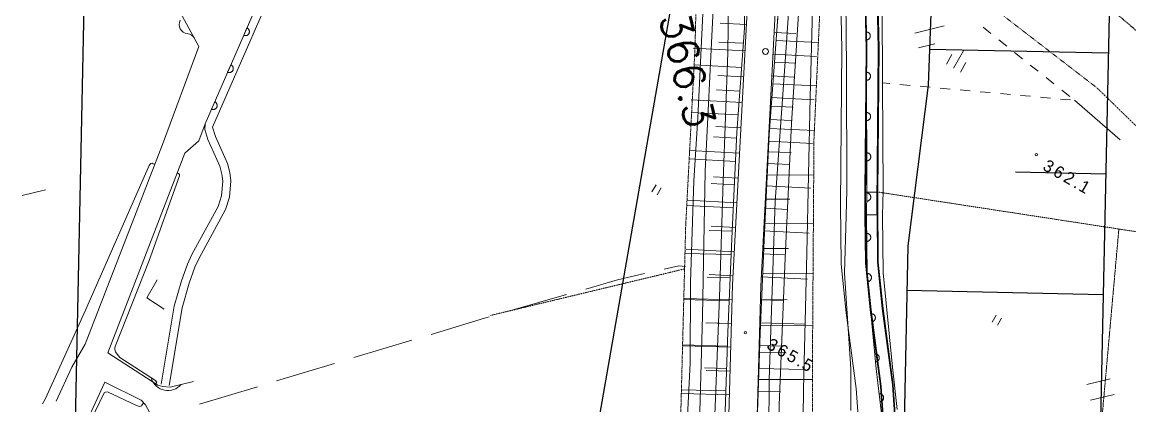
# Model space of a CAD drawing. Header units: millimetres. Extents: x 432273 to 1023813, y 170116 to 705940.
# Drawn here: x 441069 to 578382, y 315685 to 363319 of the extents above; entities that cross this region are included whole.
import ezdxf

# ---------------------------------------------------------------- set-up
doc = ezdxf.new("R2010")
doc.units = ezdxf.units.MM
doc.header["$LTSCALE"] = 100
for name, pattern in [('561019', [1, 0.5, -0.5]), ('56301', [0.5, 0.25, -0.25]), ('56302', [2, 1.5, -0.5])]:
    doc.linetypes.add(name, pattern=pattern)
doc.layers.get('Defpoints').update_dxf_attribs({"color": 153})
for name, color, linetype, lineweight in [('D-BGD', 7, 'Continuous', 13), ('D-BYP-STR2', 6, 'Continuous', 25), ('●予備設計_LP横断', 7, 'Continuous', 13)]:
    doc.layers.add(name, color=color, linetype=linetype, lineweight=lineweight)
doc.styles.add('BIGFONT', font='txt', dxfattribs={"height": 0.2, "bigfont": 'BIGFONT'})
doc.styles.add('Style-WORKING', font='WORKING.shx')
doc.linetypes.add('56111', pattern='A,1.25,[30,dgnlstyle-dm500.shx,S=0.004,R=0,X=0,Y=0],1.25', length=2.5)

# ---------------------------------------------------------------- blocks, each defined once
blk = doc.blocks.new('M6311')
at = {"layer": '●予備設計_LP横断', "linetype": 'Continuous', "lineweight": 9}
for p, q in [((-0.75, -1), (-0.75, 0)), ((0, -1), (0, 0))]:
    blk.add_line(p, q, dxfattribs=at)
blk = doc.blocks.new('M6334')
at = {"layer": '●予備設計_LP横断', "linetype": 'Continuous', "lineweight": 9}
for p, q in [((-1, -1.25), (-1, 0.15)), ((0, -1.25), (0, 1.25)), ((1, -1.25), (1, 0.15))]:
    blk.add_line(p, q, dxfattribs=at)
blk = doc.blocks.new('M7312')
at = {"layer": '●予備設計_LP横断', "linetype": 'Continuous', "lineweight": 20}
blk.add_circle((0, 0), 0.15, dxfattribs=at)
blk = doc.blocks.new('21311212131313131')
at = {"layer": 'D-BGD', "linetype": '56302'}
for p, q in [((2702908.9704, -1376395.0286), (2657800.9312, -1431775.2197)), ((2725168.9311, -1414699.2398), (2699169.4624, -1412924.5003))]:
    blk.add_line(p, q, dxfattribs=at)
at = {"layer": 'D-BGD', "linetype": '56301'}
for p, q in [((2700135.754, -1405628.261), (2695201.8269, -1442890.1498)), ((2705239.8188, -1466645.3151), (2711520.2934, -1490583.6507))]:
    blk.add_line(p, q, dxfattribs=at)
at = {"layer": 'D-BGD', "linetype": 'Continuous'}
for p, q in [((2683307.5115, -1418750.345, 362609.9804), (2688098.7825, -1412980.303, 362664.9804)), ((2718537.2699, -1416496.5438), (2717766.7532, -1413597.4308)), ((2720469.5872, -1415982.2534), (2719699.0704, -1413083.1404)), ((2682082.5571, -1420350.7157, 362585.9804), (2682842.7354, -1419357.7782, 362600.9804)), ((2683274.2912, -1419233.7758, 362621.9804), (2683187.1526, -1420480.0164, 362652.9804)), ((2680563.5579, -1422336.1936, 362556.9804), (2681323.7362, -1421343.2562, 362571.9804)), ((2683099.5339, -1421727.1342, 362683.9804), (2683013.2725, -1422973.855, 362714.9804)), ((2679044.5587, -1424321.6716, 362527.9804), (2679803.8598, -1423328.2539, 362542.9804)), ((2682926.1339, -1424220.0957, 362745.9804), (2682838.9953, -1425466.3363, 362776.9804)), ((2677524.6824, -1426306.6694, 362498.9804), (2678284.8606, -1425313.7319, 362512.9804)), ((2676006.1633, -1428291.2702, 362468.9804), (2676765.8614, -1427299.2099, 362483.9804)), ((2682752.7339, -1426713.0571, 362808.9804), (2682665.1152, -1427960.1749, 362839.9804)), ((2674487.1641, -1430276.7481, 362439.9804), (2675245.9851, -1429284.2076, 362454.9804)), ((2682577.9766, -1429206.4155, 362870.9804), (2682491.7152, -1430453.1364, 362901.9804)), ((2682404.5766, -1431699.377, 362932.9804), (2682317.438, -1432945.6176, 362963.9804)), ((2682230.6964, -1434193.2156, 362994.9804), (2682143.5579, -1435439.4562, 363025.9804)), ((2675374.1916, -1438723.2278), (2674412.7631, -1435098.2818)), ((2677187.5418, -1438242.9938), (2676649.1385, -1436213.1134)), ((2682056.4193, -1436685.6968, 363056.9804), (2681970.1579, -1437932.4177, 363087.9804)), ((2681883.0193, -1439178.6583, 363118.9804), (2681795.4006, -1440425.7761, 363149.9804)), ((2681709.1392, -1441672.4969, 363181.9804), (2681641.4369, -1442577.1058, 363219.9804)), ((2695251.4187, -1444490.5511), (2695201.8269, -1442890.1498)), ((2698042.6291, -1442832.1565), (2698074.3447, -1444431.8921)), ((2695251.4187, -1444490.5511), (2698074.3447, -1444431.8921)), ((2676664.8359, -1455908.4244), (2676794.8335, -1450645.9327)), ((2678367.5992, -1456221.0043), (2678537.0438, -1450830.1801)), ((2682065.0517, -1456185.068), (2682198.5857, -1450779.4198)), ((2683762.3931, -1456404.0225), (2683936.6397, -1451004.4266)), ((2687612.1706, -1456469.2371), (2687749.3371, -1450916.5383)), ((2689184.3341, -1456579.1012), (2689365.047, -1451126.0433)), ((2693370.0004, -1456640.987), (2693289.5157, -1450880.9689)), ((2694709.2295, -1456753.539), (2694888.4692, -1451219.8721)), ((2699372.8407, -1456801.5398), (2699288.9412, -1450797.1389)), ((2700309.932, -1456935.2754), (2700497.3024, -1451303.456)), ((2705609.9085, -1456948.2248), (2705522.7422, -1450710.034)), ((2712085.0014, -1457095.7449), (2711994.5103, -1450619.6039)), ((2718782.1876, -1457183.9378), (2718643.567, -1450487.5546)), ((2706008.7868, -1457125.1424), (2706199.4861, -1451403.9424)), ((2711725.3763, -1457199.3139), (2711767.5987, -1451499.4355)), ((2717394.1379, -1457235.9022), (2717430.7262, -1451567.1406)), ((2675667.8013, -1456133.8811), (2675758.8943, -1453447.6567)), ((2679364.9438, -1456046.7462), (2679430.8267, -1453379.7112)), ((2681062.5952, -1456316.8992), (2681149.7185, -1453617.1013)), ((2684838.6112, -1456327.1526), (2684906.2863, -1453587.5658)), ((2686462.1911, -1456491.1457), (2686554.1162, -1453782.5762)), ((2690490.7399, -1456563.9779), (2690505.2559, -1453726.9328)), ((2691942.396, -1456663.9191), (2692022.412, -1453914.6289)), ((2696371.4206, -1456721.2634), (2696330.3245, -1453780.1586)), ((2697498.4081, -1456843.9911), (2697588.8602, -1454054.8124)), ((2702491.3178, -1456877.1749), (2702448.6082, -1453814.2344)), ((2708847.455, -1457021.9849), (2708803.0406, -1453843.4019)), ((2715433.5033, -1457145.1515), (2715376.3166, -1453846.7103)), ((2675409.1845, -1455844.0996), (2662176.6575, -1455055.018)), ((2703152.5726, -1457032.1938), (2703244.6891, -1454198.3247)), ((2708875.4371, -1457178.2027), (2708892.5786, -1454314.6899)), ((2714566.5439, -1457215.6232), (2714582.8532, -1454374.4556)), ((2720221.7319, -1457256.1812), (2720242.0109, -1454428.5872)), ((2674768.6372, -1459608.9785), (2674660.7088, -1462867.4061)), ((2677075.9456, -1459934.2036), (2677023.8338, -1462964.3054)), ((2678018.2931, -1459712.105), (2677813.7046, -1466166.7265)), ((2680091.0809, -1460088.8146), (2679905.5413, -1465989.4934)), ((2681240.8019, -1459823.1709), (2681135.3702, -1463014.5629)), ((2683039.0053, -1460239.9792), (2682947.1539, -1463161.1121)), ((2684436.9959, -1459919.831), (2684232.5987, -1466249.153)), ((2685986.9297, -1460391.1437), (2685805.0635, -1466174.9966)), ((2687606.0427, -1460024.4306), (2687498.3057, -1463157.5587)), ((2688877.1529, -1460522.2949), (2688787.4783, -1463380.6694)), ((2690739.1708, -1460132.1676), (2690534.9649, -1466336.1902)), ((2691769.4734, -1460599.6895), (2691588.4466, -1466356.848)), ((2693841.1821, -1460234.2706), (2693744.7133, -1463305.165)), ((2694661.9216, -1460677.0875), (2694571.1954, -1463562.4358)), ((2696920.8482, -1460335.5413), (2696720.8033, -1466427.8379)), ((2697554.3699, -1460754.4854), (2697372.4918, -1466538.7201)), ((2699969.3974, -1460431.1779), (2699870.6233, -1463443.8085)), ((2700446.8827, -1460831.8254), (2700394.0753, -1463706.5904)), ((2702995.6015, -1460525.9824), (2702794.9158, -1466515.3247)), ((2703339.6812, -1460897.6231), (2703309.7583, -1466635.5328)), ((2705985.8869, -1460623.9243), (2705888.7772, -1463591.8644)), ((2706207.9333, -1460962.8626), (2706193.1029, -1463806.6773)), ((2708946.7198, -1460671.5417), (2708905.7792, -1466577.3287)), ((2711894.8114, -1460700.7836), (2711879.143, -1463644.9055)), ((2714847.7049, -1460721.254), (2714797.9926, -1466622.239)), ((2717800.5984, -1460741.7243), (2717780.1281, -1463694.6178)), ((2720753.4919, -1460762.1946), (2720712.5512, -1466667.9816)), ((2709076.1853, -1461028.102), (2709046.7868, -1466665.4512)), ((2711894.1693, -1461092.198), (2711879.7405, -1463881.314)), ((2714712.4874, -1461136.8567), (2714683.5027, -1466694.8463)), ((2717491.3324, -1461169.1488), (2717476.8865, -1463939.2436)), ((2720270.1773, -1461201.4409), (2720241.3784, -1466723.8304)), ((2710959.1853, -1488370.3351, 363493.9804), (2708732.7609, -1481208.4875, 363501.9804)), ((2717109.1634, -1507401.1894, 363549.9804), (2714788.9983, -1500268.9673, 363522.9804)), ((2720203.197, -1516909.9417, 363584.9803), (2717882.5518, -1509778.5967, 363557.9803)), ((2723298.1078, -1526419.1741, 363619.9803), (2720977.4626, -1519287.8292, 363593.9803)), ((2689186.1712, -1526464.4578, 363949.9803), (2688488.6685, -1526447.4311, 363969.9803)), ((2678875.8283, -1527409.6133, 364119.9803), (2691131.1303, -1531678.9406, 363919.9803)), ((2692149.0033, -1528861.6487, 363919.9803), (2717136.8626, -1537923.7793, 364109.9803)), ((2697849.4271, -1548932.3634), (2697081.1448, -1546033.3337))]:
    blk.add_line(p, q, dxfattribs=at)
at = {"layer": 'D-BGD', "linetype": 'Continuous', "flags": 128}
for points, elevation in [([(2508409.711, -1431228.6082), (2514811.5057, -1432683.4004), (2524842.0688, -1435273.107), (2537431.8809, -1438215.0067), (2554820.2005, -1441885.6245), (2576024.9899, -1445965.1036), (2585806.1412, -1447933.7566), (2596689.1636, -1449516.0617), (2609536.0621, -1451659.3085), (2613847.2703, -1452170.2824), (2614359.4142, -1449654.135), (2634916.4543, -1452440.7604), (2644408.9098, -1453172.8943), (2661106.8979, -1452704.6124), (2670021.7503, -1453036.182), (2686932.1851, -1453772.9379), (2703622.5533, -1454218.2154), (2721885.7911, -1454560.0679), (2737931.6719, -1454189.6734)], 363999.9803), ([(2831012.6992, -1456816.5634), (2828986.9218, -1456921.2074), (2805856.1044, -1456816.058), (2789667.3733, -1456972.5863), (2771551.848, -1456221.3806), (2755021.5856, -1456031.3366), (2738367.0338, -1455597.6861), (2718754.1381, -1455890.7267), (2696653.3621, -1455609.5754), (2678719.9587, -1454702.7015), (2663986.8988, -1453997.3627), (2654731.5827, -1454083.6309), (2639544.177, -1454054.1374), (2629689.0906, -1453517.9391), (2623379.0661, -1452278.691), (2622483.1475, -1454621.227), (2605866.7729, -1452862.0908), (2590531.4901, -1450422.5455), (2574950.7107, -1447881.6673), (2557628.6547, -1444666.8589), (2542719.8561, -1441975.1306), (2525843.2643, -1437890.3684), (2509335.4302, -1433517.2614)], 364999.9803), ([(2724691.0686, -1441493.0302), (2719269.6374, -1441977.1727), (2709842.4125, -1443422.8806), (2704023.3987, -1444152.2271), (2696766.6902, -1444371.5553), (2677436.5663, -1444606.2086), (2663852.3513, -1445209.2532), (2658302.8973, -1445333.7416), (2645975.8057, -1444698.3176), (2630595.0664, -1443647.5353), (2618461.119, -1442380.2409), (2600906.3451, -1439946.6445), (2587234.3133, -1437692.5605), (2583139.9232, -1437091.6538), (2578340.9662, -1436134.682)], 361999.9804), ([(2497406.7219, -1437914.3093), (2513704.4864, -1442400.424), (2528824.183, -1446422.8866), (2542239.0204, -1449598.6886), (2557052.1605, -1452792.1084), (2571765.3727, -1455676.5955), (2579799.2365, -1457144.7335), (2585181.2872, -1458042.4198), (2590269.7129, -1458893.3687), (2593560.5199, -1459225.3697), (2602352.5389, -1459718.8434), (2615148.8603, -1460384.2737), (2627341.4532, -1461242.478), (2640097.8365, -1461093.7179), (2650127.0164, -1460512.2207), (2662304.1045, -1459659.8598), (2662912.9534, -1462333.6652), (2668463.0971, -1461914.2844), (2671955.2968, -1461909.6403), (2678307.1353, -1461845.9144), (2694200.1505, -1462071.2984), (2708657.5161, -1462224.4184), (2731619.4149, -1462671.4501)], 364999.9803), ([(2728835.9651, -1464421.8761), (2711054.8916, -1464315.4773), (2693039.758, -1464353.4145), (2673779.8598, -1463807.9644), (2655931.1443, -1463991.7269), (2651010.736, -1464120.8469), (2650598.1918, -1461463.303), (2637221.8426, -1462769.5409), (2632406.9503, -1462997.4657), (2624664.0436, -1462957.4711), (2618033.4193, -1462612.0706), (2592617.4469, -1460671.1024), (2579505.8785, -1458857.2214), (2560667.7217, -1455206.8961), (2550140.5426, -1453274.4545), (2538486.2716, -1450579.076), (2526484.7262, -1447535.1212), (2510216.505, -1443301.1675)], 363999.9803), ([(2657284.392, -1431681.6933), (2655857.5628, -1435398.0451), (2655307.5154, -1436865.1281), (2654943.5883, -1437648.6139), (2654819.869, -1438495.1961), (2654888.3327, -1439600.8916), (2654961.2492, -1440142.4257), (2655783.8084, -1441259.6477), (2656923.2446, -1442039.6028), (2660621.0058, -1443881.489), (2663805.5651, -1443809.8945), (2677396.0867, -1443205.7422), (2696736.903, -1442972.3821), (2699438.0764, -1442890.3927), (2702323.3767, -1442803.1776), (2703914.7567, -1442755.4874), (2709649.7169, -1442035.9886), (2719100.8107, -1440586.247), (2724646.6001, -1440091.5201)], 361999.9804), ([(2586337.5759, -1445380.2881), (2591770.4628, -1446174.6997), (2592310.5974, -1444457.0818), (2605362.2872, -1446076.2975), (2620558.3775, -1448624.3298), (2625893.7405, -1449573.9802), (2629732.1911, -1450065.557), (2638268.6217, -1450272.0472), (2652788.4917, -1450729.5734), (2664931.3799, -1451420.3428), (2675771.0474, -1451499.144), (2683597.3161, -1451511.8116), (2702966.2352, -1451533.2441), (2719894.8684, -1451589.0993), (2737159.1071, -1451429.664), (2756824.0683, -1452057.776), (2779186.2686, -1453142.1229), (2797791.361, -1453305.1671), (2815815.4097, -1452655.3497), (2817769.9832, -1452252.4265), (2819896.0618, -1451486.2362), (2820356.2521, -1447505.1992), (2821533.6817, -1444152.7936)], 362999.9804), ([(2638889.444, -1469723.5114), (2640306.0131, -1468649.8519), (2641140.4451, -1468054.3957), (2642212.7157, -1467453.4766), (2643861.7857, -1466733.9645), (2646688.4977, -1465972.8344), (2648504.3646, -1465569.2206), (2650123.6015, -1465362.3545), (2657824.9716, -1464955.5161), (2665597.8501, -1465176.0839), (2672626.9008, -1465037.3342), (2686470.8891, -1465377.9461), (2694295.636, -1465707.8514), (2706926.075, -1465876.6177), (2716864.8459, -1465703.9226), (2728501.0599, -1466060.3178), (2743172.968, -1466725.3395), (2754928.9813, -1467025.3331), (2769582.0835, -1466416.8973), (2770441.6989, -1473424.4628), (2784827.0406, -1494352.9743)], 362999.9804)]:
    blk.add_lwpolyline(points, dxfattribs=dict(at, elevation=elevation))
at = {"layer": 'D-BGD', "linetype": '56301', "flags": 128}
blk.add_lwpolyline([(2650151.6897, -1443411.4721), (2655876.8747, -1431478.905), (2668808.684, -1433469.1283), (2681697.073, -1416017.3086), (2688277.0456, -1408974.8929)], dxfattribs=at)
at = {"layer": 'D-BGD', "linetype": 'Continuous', "flags": 128}
for points in [[(2726549.5033, -1457273.9033), (2713033.4077, -1457117.3522), (2700530.3611, -1456832.499), (2688337.1952, -1456506.3789), (2675409.1845, -1455844.0996), (2662176.6575, -1455055.018)], [(2698042.6405, -1442832.5351), (2699434.6376, -1442790.4669), (2702319.9379, -1442703.2517), (2703906.8489, -1442655.3952), (2709635.5024, -1441937.0041), (2719088.8308, -1440487.3456), (2724643.1613, -1439991.5943), (2728682.3705, -1440091.457), (2735488.4523, -1440412.0654), (2740560.2339, -1440664.5029), (2744427.7572, -1440880.1454), (2745596.8691, -1441056.0038)], [(2813260.185, -1449719.7526), (2805010.1621, -1449321.201), (2796298.4787, -1449109.974), (2784051.339, -1448851.2099), (2763157.7991, -1448695.1266), (2760157.2241, -1448488.9483), (2749793.9061, -1446338.4001), (2743956.4364, -1445460.4496), (2740317.5447, -1445258.2448), (2735264.9967, -1445006.0761), (2728516.5321, -1444688.5086), (2724791.6793, -1444595.4308), (2719643.2306, -1445055.7282), (2710270.4472, -1446493.6181), (2704263.9261, -1447246.8605), (2696832.0289, -1447471.7472), (2677523.4562, -1447704.518), (2663956.2402, -1448307.7482), (2658258.0979, -1448435.2019), (2645791.192, -1447792.7807), (2630327.8587, -1446736.6847), (2618087.3843, -1445457.815), (2600441.328, -1443011.8685), (2586730.5986, -1440751.4205)], [(2698074.3447, -1444431.8921), (2704031.3066, -1444252.3194), (2709856.627, -1443521.8651), (2719281.6174, -1442076.0741), (2724694.5074, -1441592.956), (2728624.6221, -1441690.0982), (2735410.5933, -1442009.9577), (2740475.6714, -1442262.1455), (2744263.7124, -1442473.0377), (2745351.8149, -1442636.6311)], [(2698074.3603, -1444432.408), (2704031.3066, -1444252.3194), (2709856.627, -1443521.8651), (2719281.6174, -1442076.0741), (2724694.5074, -1441592.956), (2728624.6221, -1441690.0982), (2735410.5933, -1442009.9577), (2740475.6714, -1442262.1455), (2744263.7124, -1442473.0377), (2745351.8057, -1442636.6921)], [(2666662.5087, -1443582.9226), (2677393.525, -1443106.2965), (2695201.8327, -1442890.6249)], [(2695201.8269, -1442890.1498), (2696734.8215, -1442872.0593), (2698042.6291, -1442832.1565)], [(2666774.4219, -1445179.5006), (2677439.128, -1444705.6542), (2695251.4148, -1444490.2293)], [(2666774.435, -1445179.796), (2677439.128, -1444705.6542), (2695251.4187, -1444490.5511)], [(2695251.4187, -1444490.5511), (2696768.7717, -1444471.8781), (2698074.3447, -1444431.8921)], [(2675409.1845, -1455844.0996), (2688337.1952, -1456506.3789), (2700530.3611, -1456832.499), (2713033.4077, -1457117.3522), (2726549.5033, -1457273.9033), (2744644.345, -1457511.029), (2760827.2583, -1457714.9881), (2777526.8056, -1457793.6381), (2792966.6555, -1458026.3111), (2809848.735, -1458046.4207), (2827189.6609, -1458363.3214), (2831012.6992, -1458410.7124)], [(2639639.5497, -1468532.3933), (2640945.0902, -1467363.7515), (2642625.4913, -1466091.372), (2644774.3111, -1465171.1855), (2648357.819, -1464168.8317), (2651041.9083, -1463776.5196), (2654124.6507, -1463326.5558), (2662736.4121, -1462075.1344), (2665508.036, -1461327.1685), (2668842.3741, -1460538.4016), (2671329.71, -1460057.76), (2673122.2216, -1459896.7293), (2675204.0431, -1459838.2157), (2688181.6102, -1460503.6832), (2700431.9964, -1460831.4868), (2712964.5719, -1461116.5447), (2726500.7782, -1461273.8448), (2744592.5082, -1461510.4072), (2760791.9403, -1461715.4289), (2777487.8958, -1461794.3927), (2792934.0522, -1462025.958), (2809809.8251, -1462047.1753), (2820120.0341, -1462235.1445), (2822425.1792, -1462164.3621)], [(2662736.4121, -1462075.1344), (2665508.036, -1461327.1685), (2668842.3741, -1460538.4016), (2671329.71, -1460057.76), (2673122.2216, -1459896.7293), (2675204.0431, -1459838.2157)], [(2820120.0341, -1462235.1445), (2809809.8251, -1462047.1753), (2792934.0522, -1462025.958), (2777487.8958, -1461794.3927), (2760791.9403, -1461715.4289), (2744592.5082, -1461510.4072), (2726500.7782, -1461273.8448), (2712964.5719, -1461116.5447), (2700431.9964, -1460831.4868), (2688181.6102, -1460503.6832), (2675204.0431, -1459838.2157)]]:
    blk.add_lwpolyline(points, dxfattribs=at)
at = {"layer": 'D-BGD', "linetype": '561019', "flags": 128}
for points in [[(2583497.0741, -1440119.0268), (2584519.838, -1440318.6738), (2586730.5986, -1440751.4205), (2596831.8476, -1442416.4908), (2608916.7292, -1445397.7633), (2616031.5602, -1446993.2297), (2629734.6801, -1448749.0352), (2647949.1345, -1449835.9879), (2656575.1457, -1450280.7642), (2672415.5186, -1450537.7519), (2688831.2457, -1450943.2643), (2712825.628, -1450607.9907), (2735988.0644, -1450128.5093), (2751772.1621, -1451019.3323), (2760521.6419, -1451513.4593), (2777307.8237, -1452714.5924), (2792439.1244, -1452952.7799), (2804939.8504, -1452771.2271), (2813316.3148, -1452526.4736), (2817740.021, -1451542.8807), (2818996.3179, -1451263.872), (2819755.4908, -1451295.2786), (2821486.513, -1451367.3553), (2831012.6992, -1451461.69)], [(2822425.1792, -1462164.3621), (2820928.3109, -1462618.3434), (2818816.0403, -1462965.7183), (2816109.3628, -1463411.787), (2811539.8735, -1464116.066), (2804975.7778, -1464627.9133), (2804533.6635, -1464662.9128), (2797280.3929, -1465871.3963), (2794929.6572, -1466373.2361), (2763607.1317, -1466827.1697), (2746733.2957, -1467366.7717), (2742012.6416, -1467239.2922), (2723664.8048, -1466741.6834), (2699883.0959, -1466617.663), (2677736.0264, -1465921.2757), (2662349.4539, -1465868.2538), (2652684.6067, -1466027.8795), (2648752.3111, -1466313.7362), (2645871.4626, -1466726.0193), (2644164.3831, -1467176.6469), (2642905.5848, -1467787.1775), (2640393.7132, -1469178.9584), (2640035.9195, -1468872.5051), (2639639.5497, -1468532.3933)]]:
    blk.add_lwpolyline(points, dxfattribs=at)
at = {"layer": 'D-BGD', "linetype": '56111'}
for points in [[(2698042.6291, -1442832.1565), (2699434.6376, -1442790.4669), (2700727.2005, -1442751.3389), (2702319.9379, -1442703.2517), (2703906.8489, -1442655.3952), (2709635.5024, -1441937.0041), (2719088.8308, -1440487.3456), (2723380.9729, -1440104.3524), (2724643.1613, -1439991.5943), (2728682.3705, -1440091.457), (2735488.4523, -1440412.0654), (2740560.2339, -1440664.5029), (2744427.7572, -1440880.1454), (2745596.8467, -1441056.1529)], [(2745351.8057, -1442636.6921), (2744263.7124, -1442473.0377), (2740475.6714, -1442262.1455), (2735410.5933, -1442009.9577), (2728624.6221, -1441690.0982), (2724694.5074, -1441592.956), (2719281.6174, -1442076.0741), (2709856.627, -1443521.8651), (2704031.3066, -1444252.3194), (2698074.3603, -1444432.408)], [(2666662.5073, -1443582.8909), (2677393.525, -1443106.2965), (2695201.8269, -1442890.1498)], [(2695251.4148, -1444490.2293), (2677439.128, -1444705.6542), (2663855.7901, -1445309.1791), (2658301.8671, -1445433.501), (2645970.3065, -1444797.9106), (2630585.9752, -1443747.442), (2625842.594, -1443251.9404)]]:
    blk.add_lwpolyline(points, dxfattribs=at)
at = {"layer": 'D-BGD', "linetype": 'Continuous'}
for points, elevation in [([(2720243.9144, -1442204.998), (2721234.7847, -1442071.3946), (2721227.4278, -1442028.6059), (2721215.1217, -1441986.5278), (2721200.978, -1441945.724), (2721182.7623, -1441906.111), (2721159.9943, -1441868.5661), (2721134.9086, -1441833.1725), (2721107.9853, -1441799.0531), (2721076.4266, -1441769.2362), (2721043.0303, -1441740.6935), (2721006.3559, -1441716.0564), (2720969.5982, -1441693.6538), (2720929.0823, -1441676.034), (2720888.0029, -1441661.5259), (2720846.3601, -1441650.1295), (2720802.7966, -1441642.2417), (2720759.9437, -1441639.3032), (2720717.0077, -1441638.5991), (2720672.5479, -1441642.7611), (2720629.2789, -1441650.9952), (2720587.6811, -1441662.4241), (2720546.8772, -1441676.5678), (2720507.2643, -1441694.7835), (2720469.7194, -1441717.5515), (2720434.3258, -1441742.6372), (2720400.2063, -1441769.5605), (2720370.3895, -1441801.1192), (2720341.8467, -1441834.5155), (2720317.2096, -1441871.19), (2720294.8071, -1441907.9476), (2720277.1873, -1441948.4636), (2720262.6792, -1441989.5429), (2720251.2827, -1442031.1857), (2720243.395, -1442074.7493), (2720240.4564, -1442117.6021), (2720239.7524, -1442160.5381), (2720243.9144, -1442204.998)], 363194.9804), ([(2710320.1385, -1443429.037), (2711313.538, -1443311.6386), (2711305.7841, -1443267.4925), (2711295.2323, -1443226.3749), (2711281.0887, -1443185.571), (2711263.3531, -1443145.0809), (2711241.4623, -1443108.0162), (2711217.337, -1443070.8683), (2711189.9335, -1443037.626), (2711158.8549, -1443006.932), (2711126.419, -1442976.6349), (2711090.6218, -1442952.478), (2711052.987, -1442929.5952), (2711014.3086, -1442910.7013), (2710972.352, -1442895.713), (2710931.1894, -1442883.4394), (2710887.6259, -1442875.5516), (2710845.2532, -1442871.7359), (2710801.44, -1442870.5517), (2710757.4604, -1442873.8365), (2710714.6716, -1442881.1934), (2710672.1967, -1442892.1422), (2710631.873, -1442905.4087), (2710591.3828, -1442923.1442), (2710554.3181, -1442945.035), (2710517.1702, -1442969.1604), (2710483.4477, -1442997.441), (2710453.2339, -1443027.6424), (2710423.814, -1443060.5585), (2710398.2998, -1443096.7527), (2710375.8972, -1443133.5104), (2710356.5231, -1443173.0659), (2710342.015, -1443214.1453), (2710329.7414, -1443255.3079), (2710321.8536, -1443298.8715), (2710317.5577, -1443342.1213), (2710316.8537, -1443385.0573), (2710320.1385, -1443429.037)], 363201.9804), ([(2715285.3816, -1442841.0849), (2716278.781, -1442723.6866), (2716271.4241, -1442680.8979), (2716260.4754, -1442638.4229), (2716246.3317, -1442597.619), (2716228.116, -1442558.006), (2716206.7054, -1442520.0642), (2716182.0998, -1442483.7934), (2716155.1766, -1442449.674), (2716124.098, -1442418.9799), (2716091.1819, -1442389.5601), (2716055.8648, -1442364.526), (2716018.23, -1442341.6432), (2715979.0714, -1442323.6265), (2715937.5951, -1442307.761), (2715896.4325, -1442295.4874), (2715852.8689, -1442287.5996), (2715810.4963, -1442283.7839), (2715766.6831, -1442282.5997), (2715722.7034, -1442285.8845), (2715679.9147, -1442293.2414), (2715637.4397, -1442304.1902), (2715596.6358, -1442318.3338), (2715556.1457, -1442336.0694), (2715519.081, -1442357.9602), (2715482.8103, -1442382.5657), (2715448.6908, -1442409.489), (2715417.9968, -1442440.5675), (2715389.0571, -1442472.6065), (2715363.5428, -1442508.8007), (2715341.1403, -1442545.5584), (2715322.6433, -1442585.5941), (2715307.258, -1442626.1933), (2715294.5042, -1442668.233), (2715287.0967, -1442710.9194), (2715282.8008, -1442754.1692), (2715282.0967, -1442797.1053), (2715285.3816, -1442841.0849)], 363239.9804), ([(2675365.9499, -1444748.3789), (2676365.4389, -1444719.817), (2676362.154, -1444675.8374), (2676354.7971, -1444633.0486), (2676344.7256, -1444591.0538), (2676331.0621, -1444549.3728), (2676312.8464, -1444509.7598), (2676291.4357, -1444471.818), (2676267.7074, -1444436.0274), (2676239.4267, -1444402.3049), (2676209.3086, -1444369.8566), (2676175.4321, -1444342.191), (2676141.0754, -1444315.4026), (2676103.8375, -1444293.8772), (2676063.8018, -1444275.3803), (2676023.6828, -1444259.1178), (2675981.1629, -1444247.2412), (2675938.4765, -1444239.8336), (2675895.7069, -1444234.6606), (2675851.4135, -1444234.3535), (2675807.4338, -1444237.6383), (2675764.6451, -1444244.9952), (2675723.1305, -1444254.1896), (2675681.8464, -1444269.2105), (2675642.2334, -1444287.4262), (2675603.4144, -1444308.3566), (2675567.6238, -1444332.085), (2675533.9014, -1444360.3656), (2675501.9332, -1444389.6066), (2675473.7875, -1444424.3603), (2675447.8762, -1444459.1972), (2675426.3508, -1444496.435), (2675406.9767, -1444535.9906), (2675390.7142, -1444576.1096), (2675378.8376, -1444618.6295), (2675371.43, -1444661.3159), (2675366.257, -1444704.0855), (2675365.9499, -1444748.3789)], 363225.9804), ([(2680364.1885, -1444608.2843), (2681363.511, -1444584.1915), (2681361.1033, -1444540.692), (2681353.7464, -1444497.9033), (2681343.6748, -1444455.9085), (2681330.0114, -1444414.2274), (2681311.7956, -1444374.6145), (2681290.385, -1444336.6726), (2681267.1368, -1444300.0049), (2681238.8562, -1444266.2824), (2681209.6152, -1444234.3142), (2681175.7387, -1444206.6487), (2681141.382, -1444179.8603), (2681103.267, -1444157.8547), (2681063.7115, -1444138.4806), (2681023.5925, -1444122.2181), (2680981.0725, -1444110.3415), (2680938.3861, -1444102.9339), (2680895.6165, -1444097.7609), (2680851.8033, -1444096.5766), (2680807.8237, -1444099.8615), (2680765.0349, -1444107.2183), (2680723.0401, -1444117.2899), (2680681.3591, -1444130.9534), (2680641.7461, -1444149.1691), (2680603.4073, -1444169.2224), (2680567.1366, -1444193.8279), (2680533.8943, -1444221.2314), (2680501.4459, -1444251.3496), (2680472.9032, -1444284.7459), (2680446.992, -1444319.5828), (2680424.9863, -1444357.6978), (2680406.0924, -1444396.3762), (2680389.83, -1444436.4951), (2680377.9534, -1444479.0151), (2680369.6686, -1444521.2213), (2680365.3727, -1444564.4711), (2680364.1885, -1444608.2843)], 363216.9804), ([(2685362.5552, -1444488.7806), (2686361.8777, -1444464.6877), (2686358.5929, -1444420.7081), (2686352.1132, -1444378.3995), (2686342.0416, -1444336.4047), (2686328.3781, -1444294.7237), (2686310.1624, -1444255.1107), (2686289.232, -1444216.2917), (2686265.5036, -1444180.5011), (2686237.223, -1444146.7787), (2686207.1048, -1444114.3303), (2686173.7085, -1444085.7876), (2686138.8716, -1444059.8764), (2686102.114, -1444037.4738), (2686062.0782, -1444018.9768), (2686021.9592, -1444002.7144), (2685979.4393, -1443990.8378), (2685937.2331, -1443982.553), (2685894.4635, -1443977.38), (2685850.1701, -1443977.0729), (2685806.6706, -1443979.4806), (2685763.8819, -1443986.8374), (2685721.8871, -1443996.909), (2685680.206, -1444010.5725), (2685640.5931, -1444028.7882), (2685601.7741, -1444049.7187), (2685565.9835, -1444073.447), (2685532.261, -1444101.7277), (2685500.2929, -1444130.9687), (2685471.2699, -1444165.2421), (2685445.8389, -1444199.2019), (2685423.8333, -1444237.3169), (2685404.4592, -1444276.8724), (2685388.1967, -1444316.9914), (2685376.3201, -1444359.5114), (2685368.0354, -1444401.7175), (2685363.7395, -1444444.9673), (2685362.5552, -1444488.7806)], 363252.9804), ([(2690361.4022, -1444368.3997), (2691360.7247, -1444344.3068), (2691357.4399, -1444300.3272), (2691350.083, -1444257.5384), (2691340.8885, -1444216.0238), (2691326.3479, -1444173.8626), (2691309.0093, -1444134.7298), (2691287.5987, -1444096.788), (2691263.4734, -1444059.6401), (2691236.0699, -1444026.3978), (2691205.9517, -1443993.9494), (2691172.0752, -1443966.2839), (2691137.7186, -1443939.4955), (2691100.4807, -1443917.97), (2691060.9252, -1443898.5959), (2691020.8062, -1443882.3335), (2690978.2862, -1443870.4569), (2690935.5998, -1443863.0493), (2690892.8302, -1443857.8762), (2690849.017, -1443856.692), (2690805.0374, -1443859.9768), (2690761.3715, -1443866.8535), (2690720.2538, -1443877.4053), (2690678.5728, -1443891.0688), (2690638.9598, -1443909.2845), (2690600.621, -1443929.3378), (2690564.3502, -1443953.9433), (2690531.108, -1443981.3468), (2690498.6596, -1444011.4649), (2690470.1169, -1444044.8612), (2690444.2056, -1444079.6981), (2690421.3229, -1444117.3329), (2690403.3061, -1444156.4915), (2690387.0437, -1444196.6105), (2690375.1671, -1444239.1305), (2690366.8823, -1444281.3366), (2690361.7092, -1444324.1063), (2690361.4022, -1444368.3997)], 363289.9804), ([(2695359.1223, -1444254.2421), (2696359.1364, -1444247.6285), (2696356.7287, -1444204.129), (2696350.7292, -1444160.9433), (2696341.5348, -1444119.4287), (2696328.3515, -1444076.8705), (2696311.0129, -1444037.7377), (2696290.5627, -1443998.0415), (2696267.3145, -1443961.3738), (2696239.911, -1443928.1315), (2696211.1502, -1443895.2862), (2696178.2341, -1443865.8663), (2696143.8774, -1443839.0779), (2696106.2426, -1443816.1951), (2696067.5642, -1443797.3012), (2696027.0483, -1443779.6814), (2695985.0085, -1443766.9276), (2695942.8023, -1443758.6429), (2695900.0327, -1443753.4698), (2695855.8225, -1443750.9283), (2695812.3231, -1443753.3359), (2695769.1374, -1443759.3354), (2695727.1426, -1443769.407), (2695684.5843, -1443782.5903), (2695645.4516, -1443799.9289), (2695606.2356, -1443819.502), (2695569.5679, -1443842.7501), (2695536.3256, -1443870.1536), (2695503.0001, -1443899.7916), (2695474.4573, -1443933.1879), (2695447.6689, -1443967.5446), (2695424.3892, -1444003.822), (2695405.0151, -1444043.3776), (2695387.8755, -1444083.0164), (2695375.1217, -1444125.0561), (2695366.8369, -1444167.2623), (2695361.1837, -1444210.9091), (2695359.1223, -1444254.2421)], 363306.9804), ([(2700357.9951, -1444169.2166), (2701357.5672, -1444138.4202), (2701353.8022, -1444095.3177), (2701346.9255, -1444051.6518), (2701336.3737, -1444010.5342), (2701321.8331, -1443968.3729), (2701303.6174, -1443928.7599), (2701282.2067, -1443890.8181), (2701258.4784, -1443855.0275), (2701230.1977, -1443821.305), (2701200.0796, -1443788.8567), (2701166.2031, -1443761.1911), (2701131.3662, -1443735.2799), (2701094.1284, -1443713.7545), (2701054.5728, -1443694.3804), (2701013.9736, -1443678.9951), (2700971.4537, -1443667.1185), (2700928.7673, -1443659.7109), (2700885.9977, -1443654.5378), (2700841.7043, -1443654.2308), (2700797.7246, -1443657.5156), (2700754.9359, -1443664.8725), (2700713.8183, -1443675.4243), (2700672.1372, -1443689.0877), (2700632.5242, -1443707.3035), (2700594.5824, -1443728.7141), (2700558.3116, -1443753.3196), (2700525.0693, -1443780.7231), (2700492.621, -1443810.8413), (2700464.9554, -1443844.7178), (2700439.0442, -1443879.5546), (2700417.0386, -1443917.6696), (2700397.6645, -1443957.2252), (2700382.2792, -1443997.8244), (2700370.4026, -1444040.3443), (2700363.4752, -1444082.1535), (2700358.3021, -1444124.9231), (2700357.9951, -1444169.2166)], 363228.9804), ([(2705354.8954, -1444016.989), (2706347.4177, -1443899.1105), (2706340.541, -1443855.4446), (2706329.1121, -1443813.8467), (2706315.8456, -1443773.523), (2706298.1101, -1443733.0329), (2706276.6994, -1443695.0911), (2706252.0939, -1443658.8203), (2706225.1706, -1443624.7008), (2706194.0921, -1443594.0068), (2706161.176, -1443564.5869), (2706124.5015, -1443539.9498), (2706088.2241, -1443516.6701), (2706049.0655, -1443498.6533), (2706007.5891, -1443482.7879), (2705965.9464, -1443471.3914), (2705922.3828, -1443463.5037), (2705880.0102, -1443459.688), (2705836.197, -1443458.5037), (2705792.2173, -1443461.7886), (2705748.5514, -1443468.6653), (2705706.9536, -1443480.0942), (2705666.6299, -1443493.3607), (2705626.1398, -1443511.0962), (2705588.1979, -1443532.5069), (2705551.9272, -1443557.1124), (2705518.6849, -1443584.5159), (2705487.1137, -1443615.1142), (2705457.6938, -1443648.0303), (2705433.5369, -1443683.8276), (2705410.6541, -1443721.4624), (2705391.7602, -1443760.1408), (2705376.7719, -1443802.0973), (2705364.4983, -1443843.2599), (2705356.6105, -1443886.8235), (2705352.7948, -1443929.1961), (2705351.6106, -1443973.0093), (2705354.8954, -1444016.989)], 363163.9804), ([(2676466.6422, -1521502.0806), (2677391.3637, -1521882.9035), (2677406.352, -1521840.9469), (2677416.8712, -1521798.824), (2677425.156, -1521756.6178), (2677428.5747, -1521712.8878), (2677428.4016, -1521669.4715), (2677424.6366, -1521626.369), (2677417.7599, -1521582.7031), (2677405.4538, -1521540.6251), (2677391.3101, -1521499.8212), (2677371.737, -1521460.6053), (2677350.3264, -1521422.6634), (2677325.2407, -1521387.2698), (2677296.96, -1521353.5473), (2677265.8815, -1521322.8533), (2677232.4852, -1521294.3106), (2677196.6879, -1521270.1537), (2677159.4501, -1521248.6282), (2677119.4143, -1521230.1313), (2677077.4578, -1521215.143), (2677035.815, -1521203.7466), (2676993.1286, -1521196.339), (2676949.3986, -1521192.9202), (2676905.9824, -1521193.0934), (2676862.8799, -1521196.8584), (2676819.214, -1521203.7351), (2676778.0132, -1521216.5214), (2676736.3321, -1521230.1849), (2676697.1161, -1521249.7579), (2676659.1743, -1521271.1686), (2676623.7807, -1521296.2543), (2676590.0582, -1521324.5349), (2676559.3642, -1521355.6135), (2676531.6986, -1521389.49), (2676506.6645, -1521424.807), (2676485.1391, -1521462.0449), (2676466.6422, -1521502.0806)], 363851.9803), ([(2681090.3329, -1523403.9602), (2682015.0545, -1523784.783), (2682030.0428, -1523742.8265), (2682041.4392, -1523701.1837), (2682048.8468, -1523658.4973), (2682052.2655, -1523614.7673), (2682052.0924, -1523571.3511), (2682048.3274, -1523528.2486), (2682041.4507, -1523484.5827), (2682028.6644, -1523443.3819), (2682015.0009, -1523401.7008), (2681995.4278, -1523362.4848), (2681974.0172, -1523324.543), (2681948.9315, -1523289.1494), (2681920.6508, -1523255.4269), (2681889.5723, -1523224.7329), (2681855.6958, -1523197.0673), (2681820.3787, -1523172.0332), (2681783.1409, -1523150.5078), (2681743.1051, -1523132.0109), (2681701.1486, -1523117.0226), (2681659.5058, -1523105.6261), (2681617.6966, -1523098.6987), (2681573.0894, -1523094.7998), (2681529.6732, -1523094.973), (2681486.5707, -1523098.738), (2681443.782, -1523106.0948), (2681401.7039, -1523118.401), (2681360.0229, -1523132.0644), (2681320.8069, -1523151.6375), (2681282.865, -1523173.0481), (2681247.4715, -1523198.1339), (2681214.6261, -1523226.8947), (2681183.055, -1523257.4931), (2681155.3894, -1523291.3695), (2681131.2325, -1523327.1668), (2681108.8299, -1523363.9244), (2681090.3329, -1523403.9602)], 363898.9803), ([(2685714.0237, -1525305.8398), (2686638.7452, -1525686.6626), (2686653.7335, -1525644.7061), (2686665.13, -1525603.0633), (2686672.5375, -1525560.3769), (2686676.8335, -1525517.1271), (2686675.7831, -1525473.2307), (2686672.0181, -1525430.1282), (2686665.1414, -1525386.4623), (2686653.2323, -1525345.7416), (2686638.6917, -1525303.5804), (2686619.1186, -1525264.3644), (2686597.708, -1525226.4225), (2686572.6222, -1525191.0289), (2686544.3416, -1525157.3065), (2686513.263, -1525126.6124), (2686479.3866, -1525098.9469), (2686444.9467, -1525074.393), (2686406.8317, -1525052.3874), (2686366.7959, -1525033.8904), (2686325.7165, -1525019.3823), (2686283.5935, -1525008.8631), (2686241.3874, -1525000.5783), (2686197.6574, -1524997.1596), (2686154.2411, -1524997.3327), (2686110.2615, -1525000.6175), (2686067.4727, -1525007.9744), (2686025.3947, -1525020.2805), (2685983.7137, -1525033.944), (2685944.4977, -1525053.5171), (2685906.5558, -1525074.9277), (2685871.1622, -1525100.0134), (2685838.3169, -1525128.7743), (2685806.7457, -1525159.3726), (2685779.0802, -1525193.2491), (2685754.9233, -1525229.0464), (2685733.3978, -1525266.2842), (2685714.0237, -1525305.8398)], 363945.9803)]:
    blk.add_lwpolyline(points, close=True, dxfattribs=dict(at, elevation=elevation))
at = {"layer": 'D-BGD', "linetype": 'Continuous', "extrusion": (0.038117, 0.008704, 0.999235), "elevation": 453571.8589}
blk.add_lwpolyline([(-2034555.1843, -2294385.0887), (-2032703.0018, -2294333.9359), (-2031887.1681, -2294589.7)], dxfattribs=at)
at = {"layer": 'D-BGD', "linetype": 'Continuous', "extrusion": (0.001344, -0.000863789, 0.999999), "elevation": 368422.524}
blk.add_lwpolyline([(2707499.929, -1478503.3849), (2706286.9595, -1474602.7929), (2705436.7741, -1471295.2553)], dxfattribs=at)
at = {"layer": 'D-BGD', "linetype": 'Continuous', "extrusion": (-0.373349, -0.118098, 0.920143), "elevation": -501891.8782}
blk.add_lwpolyline([(2246669.3878, 2107671.0597), (2239763.0268, 2107609.7699), (2239169.674, 2107612.3237)], dxfattribs=at)
at = {"layer": 'D-BGD', "linetype": 'Continuous', "elevation": 363999.9803}
for points in [[(2723259.6064, -1533340.9306), (2723631.1526, -1533578.53), (2723705.7449, -1533858.7726), (2723589.4754, -1534216.9365), (2721990.1205, -1537867.3423), (2722016.885, -1538110.0019), (2722136.3591, -1538266.6095), (2726805.1066, -1540400.6418)], [(2694652.8217, -1529764.9165), (2694708.1394, -1529601.3929), (2694828.8283, -1529485.0564), (2695008.422, -1529469.3689), (2705568.1108, -1533004.2607), (2716328.9731, -1537025.4951), (2716538.0193, -1537060.132), (2716721.5827, -1537058.0181), (2716985.1143, -1536951.4767), (2717269.518, -1536765.1584), (2717685.0467, -1536422.6151), (2720474.8375, -1531930.4481), (2720558.7754, -1531839.5942), (2720672.998, -1531776.7197), (2720744.0033, -1531792.7899), (2720879.5475, -1531878.3922)], [(2723657.0945, -1545859.5442), (2722953.6994, -1545520.081), (2711928.1479, -1540795.3271), (2693806.2873, -1533268.8255), (2693613.3114, -1533163.1832), (2693523.2897, -1533056.9001), (2693505.9378, -1532921.9968), (2693555.6214, -1532789.5901), (2693621.3752, -1532586.1781)]]:
    blk.add_lwpolyline(points, dxfattribs=at)
at = {"layer": 'D-BGD', "linetype": 'Continuous', "extrusion": (0.014549, 0.00135, 0.999893), "elevation": 400984.9977}
blk.add_lwpolyline([(2682908.7281, -1526990.1817), (2685038.7148, -1527722.8864), (2686569.403, -1529404.4015)], dxfattribs=at)
at = {"layer": 'D-BGD', "linetype": 'Continuous'}
blk.add_lwpolyline([(2707959.6216, -1531984.3645), (2710220.5901, -1533195.8821), (2711584.0874, -1531023.8132)], dxfattribs=at)
for points in [[(2582322.1792, -1435016.0155, 362829.9804), (2607415.0111, -1439096.6425, 363029.9804), (2615726.0815, -1440283.3192, 362899.9804), (2622667.3709, -1441119.1401, 362799.9804), (2626269.5566, -1441369.653, 363009.9804), (2651674.695, -1443192.9665, 363019.9804), (2653167.8528, -1443235.1507, 363059.9804), (2655599.5085, -1443312.2875, 363109.9804), (2662489.6985, -1443116.901, 363279.9804), (2679840.8893, -1442617.4534, 363209.9804), (2681641.4369, -1442577.1058, 363219.9804), (2694985.158, -1442255.0997, 363319.9804), (2698149.5942, -1442243.1715, 363269.9804), (2705215.4083, -1442018.5238, 363159.9804), (2716879.9689, -1440640.4781, 363249.9804), (2722124.4876, -1439931.8028, 363169.9804)], [(2583207.9325, -1437188.1667, 362839.9804), (2607108.7214, -1441072.2402, 363029.9804), (2615464.4821, -1442260.5813, 362899.9804), (2622476.7768, -1443112.4724, 362799.9804), (2626123.6529, -1443364.6497, 363009.9804), (2651573.4817, -1445189.6276, 363019.9804), (2655596.4475, -1445317.0793, 363109.9804), (2662549.7034, -1445110.6159, 363279.9804), (2679896.0922, -1444619.94, 363209.9804), (2695018.0158, -1444256.754, 363319.9804), (2698187.2539, -1444236.0541, 363269.9804), (2705364.7939, -1444015.5675, 363159.9804), (2717128.3391, -1442623.3073, 363249.9804), (2722345.7107, -1441922.5714, 363169.9804), (2724500.8351, -1441734.3209, 363129.9804), (2727155.3017, -1441716.8254, 363089.9804), (2745222.9542, -1442407.6226, 363359.9804), (2748571.0208, -1442872.433, 363309.9804), (2760450.7973, -1445328.7296, 363409.9804), (2762868.6881, -1445535.1355, 363369.9804), (2765778.3644, -1445634.5506, 363329.9804), (2788400.3983, -1446002.6912, 363519.9804), (2791054.8649, -1445985.1958, 363479.9804)], [(2583207.9325, -1437188.1667, 362839.9804), (2607108.7214, -1441072.2402, 363029.9804), (2615464.4821, -1442260.5813, 362899.9804), (2622476.7768, -1443112.4724, 362799.9804), (2626123.6529, -1443364.6497, 363009.9804), (2651573.4817, -1445189.6276, 363019.9804), (2655596.4475, -1445317.0793, 363109.9804), (2662549.7034, -1445110.6159, 363279.9804), (2679896.0922, -1444619.94, 363209.9804), (2695018.0158, -1444256.754, 363319.9804), (2698187.2539, -1444236.0541, 363269.9804), (2705364.7939, -1444015.5675, 363159.9804), (2717128.3391, -1442623.3073, 363249.9804), (2722345.7107, -1441922.5714, 363169.9804), (2724500.8351, -1441734.3209, 363129.9804), (2727155.3017, -1441716.8254, 363089.9804), (2745222.9542, -1442407.6226, 363359.9804), (2748571.0208, -1442872.433, 363309.9804), (2760450.7973, -1445328.7296, 363409.9804), (2762868.6881, -1445535.1355, 363369.9804), (2765778.3644, -1445634.5506, 363329.9804), (2788400.3983, -1446002.6912, 363519.9804), (2791054.8649, -1445985.1958, 363479.9804)], [(2722345.7107, -1441922.5714, 363169.9804), (2717128.3391, -1442623.3073, 363249.9804), (2705364.7939, -1444015.5675, 363159.9804), (2698187.2539, -1444236.0541, 363269.9804), (2695018.0158, -1444256.754, 363319.9804), (2679896.0922, -1444619.94, 363209.9804), (2662549.7034, -1445110.6159, 363279.9804), (2655596.4475, -1445317.0793, 363109.9804), (2651573.4817, -1445189.6276, 363019.9804), (2626123.6529, -1443364.6497, 363009.9804), (2622476.7768, -1443112.4724, 362799.9804), (2615464.4821, -1442260.5813, 362899.9804), (2607108.7214, -1441072.2402, 363029.9804), (2583207.9325, -1437188.1667, 362839.9804)], [(2722380.692, -1445669.6469, 363179.9804), (2717212.1049, -1445781.4686, 363259.9804), (2705359.7528, -1446794.5015, 363169.9804), (2698232.92, -1446734.9367, 363269.9804), (2695054.9102, -1446750.8347, 363319.9804), (2679955.3319, -1447114.8528, 363209.9804), (2662617.7147, -1447610.3306, 363279.9804), (2655588.6516, -1447809.4955, 363109.9804), (2651440.3862, -1447681.8525, 363019.9804), (2625945.8671, -1445855.2102, 363009.9804), (2622231.9554, -1445600.5363, 362799.9804), (2615135.082, -1444736.5447, 362899.9804), (2606725.8592, -1443541.7373, 363029.9804), (2596935.7785, -1441933.0083, 362939.9804), (2583698.0057, -1439770.7289, 362839.9804)], [(2831012.6992, -1458098.4189, 366391.701), (2826446.121, -1457972.2405, 366389.9802), (2792271.9507, -1458006.2559, 366449.9802), (2749817.7025, -1457463.381, 366559.9802), (2707175.5385, -1457159.6455, 366659.9802), (2673222.5721, -1456060.714, 366369.9802), (2663631.2354, -1455484.2159, 366509.9802), (2633029.1575, -1455615.4653, 366339.9802), (2629159.9104, -1454124.3163, 366479.9802), (2624639.5155, -1452573.1146, 366199.9802), (2621279.4727, -1451588.7307, 365789.9802), (2605031.1069, -1447470.5301, 364589.9803), (2593155.4244, -1444423.6549, 364049.9803), (2588049.4439, -1442734.288, 363589.9803), (2585098.2722, -1441586.1223, 363159.9804), (2583996.7578, -1440641.1007, 362899.9804), (2583734.8236, -1440224.0989, 363109.9804), (2583698.0057, -1439770.7289, 362839.9804)], [(2633029.1575, -1455615.4653, 366339.9802), (2663631.2354, -1455484.2159, 366509.9802), (2673222.5721, -1456060.714, 366369.9802), (2707175.5385, -1457159.6455, 366659.9802), (2749817.7025, -1457463.381, 366559.9802), (2792271.9507, -1458006.2559, 366449.9802)], [(2641837.1979, -1466889.9322, 363939.9803), (2643102.4176, -1466203.1142, 364179.9803), (2644732.9084, -1465682.0581, 364149.9803), (2646881.4995, -1465068.4168, 364379.9803), (2661188.4837, -1462674.4494, 365759.9802), (2663481.3907, -1462151.2123, 365859.9802), (2673056.8294, -1459549.7007, 366369.9802), (2707103.1462, -1460665.5345, 366659.9802), (2749781.2289, -1460966.1325, 366559.9802), (2792226.7055, -1461504.2055, 366449.9802), (2826410.4127, -1460973.7941, 366389.9802)], [(2673056.8294, -1459549.7007, 366369.9802), (2707103.1462, -1460665.5345, 366659.9802), (2749781.2289, -1460966.1325, 366559.9802), (2792226.7055, -1461504.2055, 366449.9802), (2826410.4127, -1460973.7941, 366389.9802)], [(2617083.7337, -1498758.0908, 363619.9803), (2656691.3908, -1512768.341, 363599.9803), (2666220.8956, -1516206.6875, 363739.9803), (2688858.7989, -1525521.4163, 363969.9803)], [(2616280.4644, -1499538.1923, 363619.9803), (2616748.6899, -1499703.3133, 363619.9803), (2656356.3469, -1513713.5635, 363599.9803), (2665868.3085, -1517142.3061, 363739.9803), (2688488.6685, -1526447.4311, 363969.9803)], [(2688488.6685, -1526447.4311, 363969.9803), (2665868.3085, -1517142.3061, 363739.9803), (2656356.3469, -1513713.5635, 363599.9803), (2616748.6899, -1499703.3133, 363619.9803)], [(2688488.6685, -1526447.4311, 363969.9803), (2665868.3085, -1517142.3061, 363739.9803), (2656356.3469, -1513713.5635, 363599.9803), (2616748.6899, -1499703.3133, 363619.9803)], [(2721053.6888, -1530206.6642, 363879.9803), (2711376.6158, -1528808.0048, 363899.9803), (2708301.2351, -1527990.8559, 363939.9803), (2706307.0037, -1527343.7542, 363969.9803), (2705152.9264, -1526848.7739, 363979.9803), (2699063.5569, -1523686.2317, 363799.9803), (2697514.3735, -1523225.7639, 363819.9803), (2695469.0523, -1523109.3126, 363849.9803), (2694469.6026, -1523269.0004, 363859.9803), (2693330.2563, -1523580.1112, 363879.9803), (2690037.3927, -1525117.7872, 363939.9803), (2688858.7989, -1525521.4163, 363969.9803)], [(2720909.3156, -1531199.265, 363879.9803), (2711178.7806, -1529794.1392, 363899.9803), (2708023.6229, -1528956.1182, 363939.9803), (2705954.4165, -1528279.3728, 363969.9803), (2704730.1662, -1527745.9771, 363979.9803), (2698688.6245, -1524621.0181, 363799.9803), (2697347.655, -1524217.5325, 363819.9803), (2695525.7858, -1524109.4032, 363849.9803), (2694674.8129, -1524247.7693, 363859.9803), (2693671.2022, -1524519.183, 363879.9803), (2690405.4857, -1526048.9196, 363939.9803), (2689186.1712, -1526464.4578, 363949.9803)], [(2667845.5994, -1542997.7823, 363799.9803), (2664248.1199, -1537574.0717, 363829.9803), (2664651.089, -1535525.9956, 363819.9803), (2678875.8283, -1527409.6133, 364119.9803)], [(2720493.1843, -1527232.1334, 363469.9804), (2721254.9868, -1530088.8546, 364019.9803), (2721184.1154, -1531030.4899, 364019.9803), (2721031.5445, -1531642.3903, 364029.9803), (2717136.8626, -1537923.7793, 364109.9803)], [(2720786.8762, -1538211.8753, 364319.9803), (2722930.321, -1533650.884, 364269.9803), (2723504.9539, -1533121.8311, 364259.9803), (2727643.4719, -1530747.454, 363929.9803)], [(2723263.0023, -1544184.5543, 364369.9803), (2718999.223, -1542352.0195, 364319.9803), (2716118.9896, -1540741.0711, 364109.9803), (2691131.1303, -1531678.9406, 363919.9803)], [(2720786.8762, -1538211.8753, 364319.9803), (2728150.7536, -1541399.508, 364399.9803), (2728955.8722, -1541785.2211, 364406.3198)]]:
    blk.add_polyline3d(points, dxfattribs=at)
blk.add_circle((2678050.0986, -1457175.8306, 366319.9802), 375, dxfattribs=at)
for centre, radius, start, end in [((2678440.2558, -1528958.7555, 363844.362), 1127.9689, 119.668990301, 175.839351412), ((2676188.4664, -1528793.9458, 363844.362), 1129.8439, 243.549381949, 355.788598615), ((2719503.4087, -1530403.4105), 2165.0475, 289.971915245, 49.9733708)]:
    blk.add_arc(centre, radius, start, end, dxfattribs=at)
at = {"layer": 'D-BYP-STR2'}
for p, q in [((2677322.136, -1436842.5252), (2677336.6769, -1414685.9415)), ((2692329.337, -1425874.9827), (2692336.6736, -1414695.7857)), ((2707320.7064, -1439030.6208), (2707336.6704, -1414705.6299))]:
    blk.add_line(p, q, dxfattribs=at)
at = {"layer": 'D-BYP-STR2', "flags": 128}
blk.add_lwpolyline([(2582191.0803, -1230854.9042), (2582874.095, -1263654.8532, -0.0787115282), (2578920.6001, -1292485.4442), (2557630.972, -1362958.7422, 0.4549504243), (2584484.1271, -1405738.0357), (2632863.3697, -1413362.9725, 0.0389360191), (2649451.533, -1414667.6411), (2831012.6992, -1414786.7958)], format="xyb", dxfattribs=at)
at = {"layer": 'D-BYP-STR2', "linetype": 'Continuous', "flags": 128}
blk.add_lwpolyline([(2573926.9231, -1428882.5824), (2597776.4436, -1429927.4114), (2617146.7865, -1435488.913), (2639430.4217, -1438253.3281), (2661804.7366, -1436594.7482), (2681790.1465, -1436913.869), (2701804.728, -1439026.9994), (2721788.7597, -1439040.1197), (2741788.7554, -1439053.2453), (2761789.4402, -1438016.3711), (2781789.4654, -1437984.4966), (2801804.7064, -1438392.6272), (2821789.1976, -1438405.7477), (2831012.6992, -1438411.8008)], dxfattribs=at)
at = {"layer": 'Defpoints'}
blk.add_lwpolyline([(2358657.0594, -1541785.2211), (2831012.6992, -1541785.2211), (2831012.6992, -987785.2211), (2358657.0594, -987785.2211)], close=True, dxfattribs=at)
at = {"layer": 'Defpoints', "linetype": 'Continuous', "flags": 128}
blk.add_lwpolyline([(2831012.6992, -1480293.6013), (2759978.2476, -1482337.8919), (2358657.0594, -1420929.323)], dxfattribs=at)
at = {"layer": 'D-BGD', "linetype": 'Continuous', "lineweight": 20, "xscale": 1000, "yscale": 1000, "zscale": 1000, "rotation": 61.30205960440028}
for p in [(2690147.2718, -1423357.6939, 362058.9804), (2713006.8479, -1458935.9941, 365530.9802)]:
    blk.add_blockref('M7312', p, dxfattribs=at)
at = {"layer": 'D-BGD', "linetype": 'Continuous', "lineweight": 9, "xscale": 1000, "yscale": 1000, "zscale": 1000, "rotation": 61.30205960440028}
for name, p in [('M6311', (2710554.7342, -1427252.6349)), ('M6334', (2678538.3446, -1433251.5009)), ('M6311', (2695234.5681, -1469744.5763))]:
    blk.add_blockref(name, p, dxfattribs=at)
at = {"layer": 'D-BGD', "linetype": 'Continuous', "style": 'BIGFONT'}
blk.add_text('366.3', height=3749.9998, rotation=14.862356431, dxfattribs=at).set_placement((2674047.0694, -1470439.9231))
at = {"layer": 'D-BGD', "linetype": 'Continuous', "char_height": 1499.999919, "attachment_point": 7, "rotation": 61.302059604, "line_spacing_factor": 0.722892, "style": 'Style-WORKING'}
for s, insert in [('\\T1.315;362.1', (2691960.534, -1422640.2837, 362058.9804)), ('\\T1.284;365.5', (2714846.6699, -1456399.942, 365530.9802))]:
    blk.add_mtext(s, dxfattribs=dict(at, insert=insert))

msp = doc.modelspace()

# ---------------------------------------------------------------- block references
at = {"layer": 'D-BGD', "linetype": '56301', "rotation": 268.807065034117}
msp.add_blockref('21311212131313131', (2045832.1, 3006806.9, 354000), dxfattribs=at)

doc.saveas('drawing.dxf')
